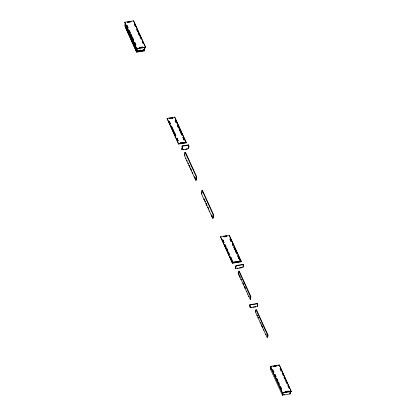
<?xml version="1.0" encoding="UTF-8"?>
<svg xmlns="http://www.w3.org/2000/svg" width="416" height="416" viewBox="0 0 416 416"><rect width="100%" height="100%" fill="white"/><g stroke="black" fill="none" stroke-linecap="round" stroke-linejoin="round"><path stroke-width="0.62" d="M124.738 22.23L136.708 48.828L145.538 47.398L145.574 47.076L133.567 20.8L124.738 22.23L136.708 48.828M144.971 47.164L144.659 49.748L136.677 51.043L124.951 25.376L125.211 23.218M125.403 23.093L125.242 24.383L125.107 24.081L125.533 24.014M125.726 25.813L125.757 26.978L125.861 26.114M127.691 22.719L127.592 22.095L130.988 21.544L131.128 21.845L127.733 22.396M130.021 33.202L128.955 30.456L129.376 30.389L130.484 32.812L130.062 32.88M133.567 20.8L138.596 32.209M131.68 36.832L130.614 34.091L131.04 34.018L132.142 36.442L131.721 36.509M137.576 31.975L136.51 29.229L136.937 29.162L138.039 31.585L137.618 31.652M136.542 50.742L136.698 49.447L137.259 49.681L137.415 48.391M136.677 51.043L136.994 48.459M136.635 52.187L125.06 26.437L136.635 52.187L144.279 50.95L143.79 49.473M137.389 51.423L137.493 50.565M139.235 35.61L138.169 32.864L138.596 32.796L139.703 35.214L139.277 35.287M139.287 48.084L139.183 47.46L142.584 46.909L142.719 47.211L139.324 47.762M142.017 50.991L142.059 50.669M132.621 41.99L136.963 51.496L143.754 50.393L143.858 49.53M144.238 49.821L144.394 48.526L144.815 48.459L144.784 47.294M167.055 118.352L178.636 144.102L186.28 142.86L186.316 142.537L174.699 117.109L167.055 118.352L178.636 144.102M169.931 124.051L168.865 121.311L169.291 121.238L170.394 123.661L169.972 123.729L168.865 121.311M170.357 123.984L169.291 121.238M171.08 126.152L172.146 128.898L171.08 126.152L171.501 126.084L172.572 128.83L171.501 126.084M172.853 118.061L172.812 118.383L172.713 117.759L172.853 118.061L169.281 118.633L169.317 118.31L169.458 118.612M172.697 130.109L173.16 129.714L174.231 132.46L173.805 132.527L172.697 130.109L173.16 129.714M174.699 117.109L186.28 142.86M173.254 131.316L173.29 130.993M175.235 120.276L176.301 123.022L175.193 120.598L175.656 120.208L176.727 122.954L175.656 120.208M173.805 132.527L172.739 129.782M175.666 135.606L174.824 133.349L174.398 133.416L175.505 135.84L175.926 135.767L174.824 133.349M177.408 125.445L177.871 125.05L178.937 127.795L178.511 127.863L177.408 125.445L177.871 125.05M177.679 141.003L176.571 138.585L177.034 138.19L178.105 140.936L177.034 138.19M178.511 127.863L177.445 125.117M180.596 131.425L179.53 128.684L179.104 128.752L180.211 131.175L180.638 131.102L179.53 128.684M181.152 132.636L181.189 132.314L180.768 132.382L181.834 135.127L180.726 132.709L181.152 132.636L182.26 135.06L181.189 132.314M180.523 142.828L180.622 143.452L180.523 142.828L183.919 142.277L184.018 142.901L183.919 142.277M182.941 137.55L183.404 137.16L184.47 139.901L184.044 139.974L182.941 137.55L183.404 137.16M182.416 147.233L182.312 148.096L181.886 148.164L181.865 149.76L183.565 149.484L183.425 149.183L183.524 149.812L186.924 149.261L186.82 148.632L186.924 149.261M181.865 149.76L182.603 147.108L182.042 146.874L182.161 145.902L188.526 144.872L188.547 146.141L188.973 146.073L188.412 145.839L188.547 146.141M182.182 147.176L182.161 145.902M184.044 139.974L182.978 137.228M183.524 149.812L183.565 149.484M187.231 160.914L186.805 160.982L184.631 155.818L184.808 152.927L185.37 153.161L184.808 152.927M184.948 153.228L185.063 152.261L185.489 152.188L196.69 176.712L196.576 177.679L196.014 177.445L195.837 180.336L196.264 180.263L196.435 177.377L196.576 177.679M186.165 158.168L185.702 158.558M188.412 145.839L188.526 144.872M186.805 160.982L186.846 160.659L189.02 165.828L189.483 165.433L189.02 165.828M186.961 148.938L188.235 148.73L188.25 147.134L188.677 147.066L188.833 145.772M188.391 147.436L188.817 147.368L188.973 146.073M191.142 169.068L190.679 169.458L189.062 165.5M190.679 169.458L190.72 169.135L192.343 173.092L192.806 172.697L192.343 173.092M194.314 176.41L194.979 177.866L194.553 177.934L195.016 177.544M196.149 177.746L196.269 176.779L185.063 152.261M204.984 200.351L204.318 198.895L203.856 199.29L201.542 193.82L201.698 192.525L202.124 192.457M201.698 192.525L201.838 192.826L201.973 190.263L202.4 190.195L213.6 214.713L213.465 217.277L212.904 217.043L213.465 217.277M203.856 199.29L203.897 198.962L206.071 204.131L206.534 203.741L206.071 204.131M207.73 207.766L208.192 207.371L207.73 207.766L206.107 203.809M209.851 211.006L209.388 211.396L207.766 207.438M209.388 211.396L209.43 211.073L211.604 216.237L212.025 216.169L211.364 214.718M211.604 216.237L212.066 215.847M213.33 216.975L213.174 218.27L212.748 218.338L212.904 217.043M213.044 217.35L213.179 214.781L201.973 190.263M220.475 236.647L232.44 263.24L241.27 261.81L241.311 261.487L229.304 235.212L220.475 236.647L232.44 263.24M222.477 240.027L223.543 242.772L222.477 240.027L222.898 239.959L223.969 242.705L222.898 239.959M223.33 236.506L223.288 236.829L226.866 236.257L226.725 235.955L223.33 236.506L223.47 236.808M226.179 247.546L225.113 244.8L224.687 244.868L225.794 247.291L226.221 247.224L225.113 244.8M226.725 235.955L226.824 236.579L226.866 236.257M226.678 249.631L226.309 248.825L226.772 248.435L227.838 251.176L226.772 248.435M229.263 235.534L229.304 235.212M228.852 254.394L228.01 252.132L228.431 252.065L229.502 254.81L228.431 252.065M230.032 238.8L231.098 241.545L229.991 239.122L230.459 238.732L231.525 241.478L230.459 238.732M229.076 254.878L228.01 252.132M231.494 259.168L230.646 256.906L230.22 256.979L232.627 262.246M233.516 245.835L232.669 243.573L232.248 243.646L233.35 246.064L233.776 245.996L232.669 243.573M233.906 247.276L233.865 247.598L234.328 247.208L233.906 247.276L235.014 249.699L235.435 249.631L234.328 247.208M235.435 249.631L235.399 249.954L234.291 247.53M235.565 250.91L235.524 251.233L235.992 250.838L235.565 250.91L236.631 253.656L235.747 251.716M235.992 250.838L237.058 253.583L235.95 251.165M241.166 267.556L243.032 267.254L243.188 265.959L243.615 265.892L243.636 264.295L236.075 265.522L235.342 268.18L235.477 268.481L237.77 268.107L237.728 268.429L241.129 267.883L241.03 267.254M235.477 268.481L235.498 266.885M235.633 267.186L236.059 267.119L236.075 265.522M238.846 258.497L239.309 258.107L238.846 258.497L237.78 255.752L238.202 255.684L240.609 260.952M239.268 258.43L238.202 255.684M238.456 261.622L238.415 261.95L238.316 261.321L238.456 261.622L234.884 262.194L234.92 261.872L235.061 262.174M240.328 277.113L239.907 277.181L238.644 274.014L238.82 271.123L239.242 271.055L250.838 296.421L250.661 299.312L250.234 299.38L248.799 296.234L248.758 296.556L249.184 296.488M241.015 279.604L241.478 279.214L241.015 279.604L238.025 273.068M243.001 266.089L243.032 267.254M242.986 282.927L243.651 284.378L243.225 284.445L243.688 284.055M245.31 288.012L244.884 288.08L245.346 287.69M246.969 291.642L246.548 291.71L246.584 291.387L248.758 296.556M250.234 299.38L250.411 296.488L238.82 271.123M257.41 305.063L257.27 304.762L257.837 304.996L257.41 305.063L257.431 303.467L249.87 304.694L249.714 305.989L250.281 306.223L250.141 305.916L250.12 307.512L255.346 306.982L255.247 306.358L255.346 306.982M249.855 306.29L249.87 304.694M250.12 307.512L250.281 306.223M258.523 317.517L258.06 317.907L255.554 312.016L255.71 310.726L256.136 310.653M267.868 336.326L267.301 336.092L267.868 336.326L268.024 335.031L256.433 309.665L256.006 309.733L255.85 311.028L255.71 310.726M257.27 304.762L257.431 303.467M255.388 306.66L257.681 306.29L257.837 304.996M258.06 317.907L258.102 317.585L260.276 322.754L260.697 322.686M260.276 322.754L260.312 322.431L261.934 326.383L262.356 326.316M261.934 326.383L262.397 325.993M264.02 329.95L263.593 330.018L261.971 326.061M263.593 330.018L263.635 329.696L265.808 334.859L266.23 334.792M265.808 334.859L265.845 334.537L267.145 337.381L267.571 337.314L267.727 336.019M267.145 337.381L267.301 336.092M267.441 336.393L267.597 335.098L256.006 309.733M270.426 366.709L270.462 366.387L279.292 364.957L291.262 391.555L282.433 392.985L270.426 366.709L271.684 366.506M290.696 391.321L290.384 393.905L282.402 395.2L270.676 369.533L270.988 366.943M273.53 372.512L272.464 369.772L272.891 369.699L273.998 372.122L273.572 372.19M291.262 391.555L279.292 364.957M277.404 380.988L276.338 378.243L276.765 378.175L277.867 380.598L277.446 380.666M279.063 384.623L277.997 381.878L278.424 381.81L279.531 384.228L279.105 384.301M281.091 371.29L280.02 368.545L280.446 368.477L281.554 370.895L281.128 370.968M282.433 392.985L270.462 366.387M282.402 395.2L282.719 392.616M283.14 392.543L282.984 393.838L282.422 393.604L282.266 394.898L282.693 394.831M286.624 383.396L285.553 380.65L285.979 380.583L287.087 383.006L286.66 383.074M290.118 392.683L290.54 392.61L290.404 392.309L289.978 392.376L289.962 393.973L289.822 393.671M124.951 25.376L125.372 25.308M126.864 29.396L127.291 29.328M131.165 35.298L131.591 35.23M138.726 34.076L139.147 34.008M130.187 36.66L130.608 36.592M131.846 40.295L132.267 40.227M133.505 43.924L133.931 43.857M136.427 48.225L136.854 48.157M136.744 48.506L145.574 47.076M139.344 50.289L140.53 50.097M137.249 51.121L138.523 50.913L138.663 51.22M136.677 51.865L144.316 50.627M168.927 118.362L172.749 117.744M168.823 121.633L169.25 121.56M175.193 120.598L175.62 120.531M176.337 122.699L176.764 122.626M171.038 126.474L171.465 126.407M172.182 128.575L172.609 128.502M178.552 127.54L178.979 127.473M179.494 129.007L179.067 129.074L179.951 131.014M173.846 132.205L174.268 132.137M174.356 133.739L174.782 133.671M181.87 134.805L182.296 134.737M176.571 138.585L176.998 138.512M178.142 140.613L177.715 140.681L176.613 138.258M184.085 139.646L184.512 139.578M180.482 143.151L184.054 142.579M178.677 143.775L186.316 142.537M182.296 146.203L188.666 145.174M182.042 146.874L182.468 146.806M184.652 154.222L185.078 154.149M184.631 155.818L185.058 155.745M187.954 163.082L188.375 163.01M187.912 163.405L188.339 163.337M189.613 166.712L190.039 166.644M189.571 167.034L189.998 166.967M191.272 170.347L191.698 170.279M191.235 170.669L191.656 170.602M196.269 176.779L196.69 176.712M195.858 178.74L196.279 178.672M195.993 179.041L196.42 178.974M201.854 191.235L202.42 191.464L201.994 191.537M201.542 193.82L201.968 193.752M205 201.386L205.426 201.318M204.963 201.708L205.384 201.64M206.664 205.02L207.085 204.948M206.622 205.343L207.048 205.275M208.322 208.65L208.744 208.582M208.281 208.972L208.707 208.905M213.179 214.781L213.6 214.713M213.06 215.753L213.486 215.68M213.2 216.055L213.621 215.987M224.562 236.948L225.69 236.766M222.435 240.349L222.862 240.282M229.991 239.122L230.417 239.054M223.584 242.45L224.006 242.377M231.14 241.223L231.561 241.155M224.65 245.19L225.072 245.123M232.206 243.968L232.632 243.901M226.309 248.825L226.736 248.758M227.88 250.853L227.453 250.926L226.351 248.503M227.968 252.46L228.394 252.387M229.117 254.556L229.538 254.488M236.673 253.328L237.094 253.261M230.604 257.234L230.183 257.301L231.067 259.236M237.739 256.074L238.165 256.006M231.327 259.397L231.754 259.329M232.206 262.314L241.036 260.884M232.482 262.917L241.311 261.487M236.215 265.824L243.771 264.602M243.053 265.658L243.615 265.892M239.288 267.852L240.422 267.67M238.664 272.418L239.086 272.35M238.644 274.014L239.07 273.946M239.944 276.858L240.37 276.791M244.332 286.868L244.759 286.801M247.65 294.133L248.076 294.065M250.411 296.488L250.838 296.421M250.255 297.783L250.676 297.716M250.39 298.085L250.817 298.017M250.011 304.996L257.566 303.768M254.644 306.774L253.51 306.956L253.651 307.258M255.554 312.016L255.98 311.948M256.994 315.167L257.416 315.094M256.953 315.489L257.379 315.422M260.827 323.965L261.253 323.892M261.378 325.177L261.804 325.104M262.486 327.595L262.912 327.527M267.597 335.098L268.039 335.026M272.948 366.304L276.734 365.69L276.853 366.002L273.458 366.553L273.317 366.252M277.992 365.482L279.256 365.279M270.676 369.533L271.097 369.46M276.89 379.454L277.316 379.387M284.45 378.232L284.872 378.16M282.469 392.662L291.299 391.232M283.286 394.732L284.471 394.54M139.126 33.374L145.262 46.79M229.533 236.122L241.27 261.81M188.677 147.066L188.817 147.368M143.749 49.795L144.279 50.95M237.78 255.752L240.183 261.019M143.619 50.092L143.754 50.393M232.43 244.452L233.09 245.903M234.088 248.082L234.972 250.021M177.83 125.372L178.937 127.795M183.362 137.483L184.47 139.901M188.094 148.429L188.235 148.73M129.293 21.819L129.433 22.121M140.884 47.185L141.024 47.486M240.989 267.576L241.129 267.883M257.54 305.984L257.681 306.29M185.084 149.23L185.224 149.536M237.593 268.128L237.728 268.429M182.312 148.096L182.447 148.398M181.886 148.164L182.026 148.47M235.919 266.817L236.059 267.119M173.124 130.036L174.231 132.46M190.554 168.178L191.105 169.39M125.98 27.461L132.397 41.506M192.379 172.765L194.553 177.934M194.594 177.611L195.837 180.336M241.051 279.282L243.225 284.445M243.266 284.123L244.884 288.08M244.925 287.758L246.548 291.71M174.58 134.222L175.245 135.678M230.646 256.906L233.054 262.174M211.64 215.914L212.748 218.338M224.869 245.679L225.758 247.614M226.86 250.037L227.417 251.248M251.815 307.232L251.95 307.533M275.018 365.976L275.158 366.278M286.608 391.342L286.749 391.643M270.832 368.238L270.967 368.54M127.166 25.542L126.74 25.615L127.847 28.033L128.274 27.966L127.166 25.542M134.722 24.32L134.295 24.388L135.403 26.811L135.829 26.744L134.722 24.32M132.699 37.653L132.272 37.721L133.38 40.144L133.806 40.076L132.699 37.653M140.254 36.426L139.828 36.499L140.936 38.917L141.362 38.849L140.254 36.426M134.909 42.494L134.488 42.567L135.595 44.985L136.016 44.918L134.909 42.494M142.47 41.272L142.043 41.34L143.151 43.763L143.572 43.69L142.47 41.272M275.101 374.546L274.68 374.613L275.787 377.036L276.208 376.964L275.101 374.546M282.662 373.318L282.235 373.386L283.343 375.809L283.764 375.742L282.662 373.318M284.32 376.953L283.894 377.021L285.002 379.444L285.428 379.371L284.32 376.953M280.634 386.651L280.212 386.719L281.32 389.142L281.741 389.074L280.634 386.651M288.194 385.429L287.768 385.497L288.876 387.915L289.297 387.847L288.194 385.429M288.309 391.066L284.908 391.617L285.048 391.919L288.444 391.368L288.309 391.066"/></g></svg>
